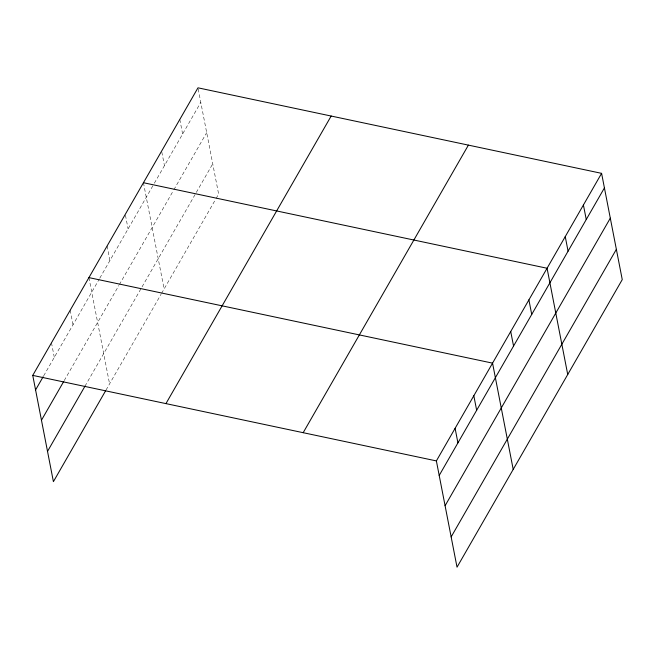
<?xml version="1.0" encoding="UTF-8"?>
<svg xmlns="http://www.w3.org/2000/svg" width="655" height="655" viewBox="0 0 655 655"><rect width="100%" height="100%" fill="white"/><g stroke="black" fill="none" stroke-linecap="round" stroke-linejoin="round"><path stroke-width="0.49" stroke-dasharray="3.27 2.46" d="M43.672 375.847L99.323 278.981M99.83 278.105L153.851 184.088M154.351 183.212L200.798 102.368M64.231 380.563L118.842 285.523M119.341 284.647L173.362 190.63M173.87 189.745L206.685 132.637M84.97 386.204L212.744 163.816M106.036 390.044L161.073 294.251M161.58 293.375L215.593 199.357M216.101 198.481L218.623 194.085L197.974 87.819M179.797 119.456L182.622 134.005M161.81 152.058L164.446 165.633M143.445 182.72L164.102 288.978M125.465 215.323L128.102 228.898M107.101 245.985L109.925 260.534M88.924 277.614L109.582 383.879M70.2 310.208L73.024 324.757M51.475 342.794L54.299 357.343"/><path stroke-width="0.98" d="M105.529 390.929L53.407 481.654L32.75 375.389L197.974 87.819L601.593 173.346L622.25 279.611L457.026 567.181L436.377 460.915L601.593 173.346M35.575 389.938L43.173 376.723M41.462 420.207L63.732 381.447M47.52 451.385L84.97 386.204M165.944 403.611L331.168 116.041M303.175 432.693L468.399 145.123M439.202 475.464L604.426 187.895M445.089 505.734L610.304 218.164M451.148 536.912L616.363 249.342M143.445 182.72L547.072 268.247L567.729 374.513M88.924 277.614L492.552 363.14L513.201 469.406M32.75 375.389L436.377 460.915M583.417 204.982L586.25 219.531M565.249 236.611L568.073 251.16M528.896 299.875L531.729 314.425M510.72 331.512L513.553 346.061M473.827 395.735L476.652 410.284M455.102 428.321L457.927 442.87"/></g></svg>
